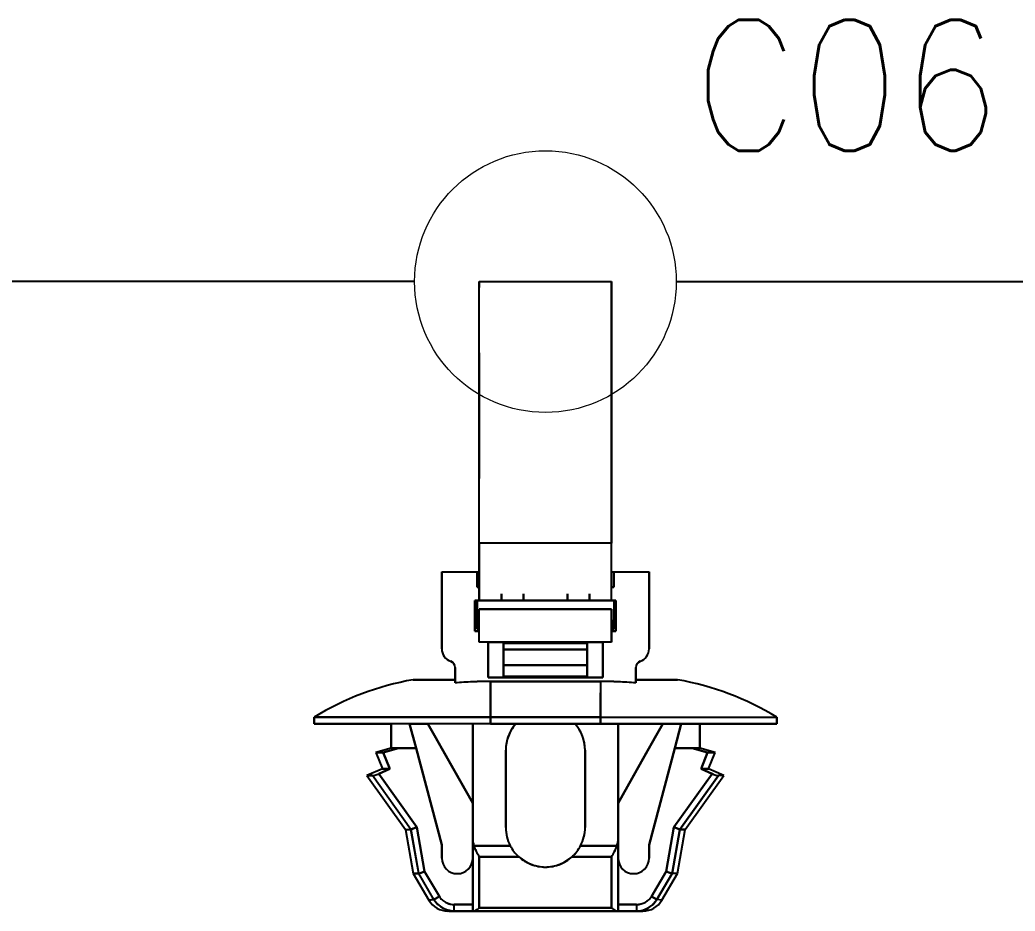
# Model space of a CAD drawing. Header units: inches. Extents: x 47316 to 59086, y 3141 to 11743.
# Drawn here: x 51168.04 to 51187.05, y 3661.2 to 3678.22 of the extents above; entities that cross this region are included whole.
import ezdxf

# ---------------------------------------------------------------- set-up
doc = ezdxf.new("R2010")
doc.units = ezdxf.units.IN
doc.header["$MEASUREMENT"] = 0
doc.styles.get("Standard").update_dxf_attribs({"font": ''})
doc.styles.get('Standard').set_extended_font_data('SimSun')
doc.linetypes.add('_VH_FELT_TAPE', pattern='A,0.4,-0.7,["FELT",Standard,S=0.3,R=0,X=-0.5,Y=-0.15],-0.7', length=1.8)

msp = doc.modelspace()

# ---------------------------------------------------------------- linework, layer by layer
at = {"color": 0, "linetype": '_VH_FELT_TAPE', "lineweight": -3, "ltscale": 5}
for p, q in [((51175.58, 3673.222), (51101.978, 3673.222)), ((51180.58, 3673.222), (51226.384, 3673.222))]:
    msp.add_line(p, q, dxfattribs=at)
at = {"color": 7, "ltscale": 0.378893}
msp.add_line((51176.817, 3668.222), (51176.817, 3673.222), dxfattribs=at)
at = {"color": 7, "ltscale": 0.15}
for p, q in [((51176.817, 3673.222), (51179.343, 3673.222)), ((51179.343, 3668.222), (51176.817, 3668.222)), ((51179.343, 3668.222), (51176.817, 3668.222)), ((51176.817, 3666.963), (51179.343, 3666.963)), ((51179.343, 3666.963), (51176.817, 3666.963)), ((51179.343, 3666.332), (51176.817, 3666.332)), ((51179.343, 3666.332), (51176.817, 3666.332)), ((51176.817, 3661.259), (51179.343, 3661.259)), ((51179.343, 3661.259), (51176.817, 3661.259))]:
    msp.add_line(p, q, dxfattribs=at)
at = {"color": 7, "ltscale": 0.0272}
msp.add_line((51176.817, 3673.109), (51176.817, 3673.222), dxfattribs=at)
at = {"color": 7, "ltscale": 0.37888}
msp.add_line((51176.817, 3668.222), (51176.817, 3673.222), dxfattribs=at)
at = {"color": 7, "ltscale": 0.027199}
msp.add_line((51176.817, 3673.222), (51176.817, 3673.109), dxfattribs=at)
at = {"color": 7, "ltscale": 0.378897}
msp.add_line((51179.343, 3673.222), (51179.343, 3668.222), dxfattribs=at)
at = {"color": 7, "ltscale": 0.215019}
msp.add_line((51179.343, 3669.786), (51179.343, 3673.222), dxfattribs=at)
at = {"color": 7, "ltscale": 0.315749}
msp.add_line((51179.343, 3673.222), (51179.343, 3668.654), dxfattribs=at)
at = {"color": 7, "ltscale": 0.378905}
msp.add_line((51179.343, 3668.222), (51179.343, 3673.222), dxfattribs=at)
at = {"color": 7, "ltscale": 0.315758}
msp.add_line((51179.343, 3673.222), (51179.343, 3668.654), dxfattribs=at)
at = {"color": 7, "ltscale": 0.179182}
msp.add_line((51179.343, 3669.957), (51179.343, 3672.975), dxfattribs=at)
at = {"color": 7, "ltscale": 0.142593}
msp.add_line((51176.817, 3669.461), (51176.817, 3671.863), dxfattribs=at)
at = {"color": 7, "ltscale": 0.142589}
msp.add_line((51176.817, 3671.863), (51176.817, 3669.462), dxfattribs=at)
at = {"color": 7, "ltscale": 0.026669}
for p, q in [((51179.343, 3669.957), (51179.343, 3669.508)), ((51179.343, 3669.508), (51179.343, 3669.957)), ((51179.343, 3669.786), (51179.343, 3669.337))]:
    msp.add_line(p, q, dxfattribs=at)
at = {"color": 7, "ltscale": 0.108633}
msp.add_line((51179.343, 3667.679), (51179.343, 3669.508), dxfattribs=at)
at = {"color": 7, "ltscale": 0.076392}
msp.add_line((51179.343, 3668.222), (51179.343, 3669.508), dxfattribs=at)
at = {"color": 7, "ltscale": 0.098454}
msp.add_line((51179.343, 3667.679), (51179.343, 3669.337), dxfattribs=at)
at = {"color": 7, "ltscale": 0.057913}
msp.add_line((51179.343, 3667.679), (51179.343, 3668.654), dxfattribs=at)
at = {"color": 7, "ltscale": 0.0644}
for p, q in [((51176.817, 3668.222), (51176.817, 3667.138)), ((51176.817, 3667.138), (51176.817, 3668.222)), ((51179.343, 3667.138), (51179.343, 3668.222)), ((51179.343, 3667.138), (51179.343, 3668.222))]:
    msp.add_line(p, q, dxfattribs=at)
at = {"color": 7, "ltscale": 0.039999}
for p, q in [((51176.101, 3667.679), (51176.775, 3667.679)), ((51176.101, 3667.679), (51176.775, 3667.679)), ((51179.385, 3667.679), (51180.059, 3667.679)), ((51179.385, 3667.679), (51180.059, 3667.679))]:
    msp.add_line(p, q, dxfattribs=at)
at = {"color": 7, "ltscale": 0.022501}
for p, q in [((51176.101, 3667.679), (51176.101, 3667.3)), ((51176.101, 3667.3), (51176.101, 3667.679)), ((51180.059, 3667.679), (51180.059, 3667.3)), ((51180.059, 3667.679), (51180.059, 3667.3))]:
    msp.add_line(p, q, dxfattribs=at)
at = {"color": 7, "ltscale": 0.0175}
for p, q in [((51176.775, 3667.679), (51176.775, 3667.384)), ((51176.775, 3667.384), (51176.775, 3667.679)), ((51179.385, 3667.679), (51179.385, 3667.384)), ((51179.385, 3667.679), (51179.385, 3667.384)), ((51179.385, 3667.384), (51179.385, 3667.679))]:
    msp.add_line(p, q, dxfattribs=at)
at = {"color": 7, "ltscale": 0.002499}
for p, q in [((51176.775, 3667.679), (51176.817, 3667.679)), ((51179.343, 3667.679), (51179.385, 3667.679)), ((51176.817, 3667.384), (51176.775, 3667.384)), ((51176.775, 3667.384), (51176.817, 3667.384)), ((51179.385, 3667.384), (51179.343, 3667.384)), ((51179.343, 3667.384), (51179.385, 3667.384)), ((51176.733, 3667.132), (51176.775, 3667.132)), ((51176.775, 3667.132), (51176.733, 3667.132)), ((51176.775, 3667.132), (51176.733, 3667.132)), ((51179.427, 3667.132), (51179.385, 3667.132)), ((51179.427, 3667.132), (51179.385, 3667.132)), ((51176.817, 3666.584), (51176.775, 3666.584)), ((51176.775, 3666.584), (51176.817, 3666.584)), ((51176.817, 3666.584), (51176.775, 3666.584)), ((51179.385, 3666.584), (51179.343, 3666.584)), ((51179.343, 3666.584), (51179.385, 3666.584)), ((51179.385, 3666.584), (51179.343, 3666.584))]:
    msp.add_line(p, q, dxfattribs=at)
at = {"color": 7, "ltscale": 2.6e-05}
for p, q in [((51176.775, 3667.679), (51176.775, 3667.679)), ((51179.385, 3667.679), (51179.385, 3667.679))]:
    msp.add_line(p, q, dxfattribs=at)
at = {"color": 7, "ltscale": 0.025}
for p, q in [((51180.059, 3667.258), (51180.059, 3667.679)), ((51177.238, 3667.138), (51177.659, 3667.138)), ((51177.238, 3667.138), (51177.659, 3667.138)), ((51178.501, 3667.138), (51178.922, 3667.138)), ((51178.501, 3667.138), (51178.922, 3667.138)), ((51178.501, 3667.132), (51178.922, 3667.132))]:
    msp.add_line(p, q, dxfattribs=at)
at = {"color": 7, "ltscale": 0.064999}
for p, q in [((51176.101, 3667.3), (51176.101, 3666.206)), ((51176.101, 3666.206), (51176.101, 3667.3)), ((51180.059, 3667.3), (51180.059, 3666.206)), ((51180.059, 3667.3), (51180.059, 3666.206))]:
    msp.add_line(p, q, dxfattribs=at)
at = {"color": 7, "ltscale": 0.035001}
for p, q in [((51176.733, 3666.542), (51176.733, 3667.132)), ((51176.733, 3666.542), (51176.733, 3667.132)), ((51176.733, 3667.132), (51176.733, 3666.542)), ((51179.427, 3667.132), (51179.427, 3666.542)), ((51179.427, 3666.542), (51179.427, 3667.132)), ((51179.133, 3664.774), (51179.133, 3665.364)), ((51179.133, 3664.774), (51179.133, 3665.364))]:
    msp.add_line(p, q, dxfattribs=at)
at = {"color": 7, "ltscale": 0.032501}
for p, q in [((51176.775, 3667.132), (51176.775, 3666.584)), ((51176.775, 3666.584), (51176.775, 3667.132)), ((51179.385, 3667.132), (51179.385, 3666.584)), ((51179.385, 3667.132), (51179.385, 3666.584))]:
    msp.add_line(p, q, dxfattribs=at)
at = {"color": 7, "ltscale": 0.154999}
for p, q in [((51179.385, 3667.132), (51176.775, 3667.132)), ((51176.775, 3667.132), (51179.385, 3667.132))]:
    msp.add_line(p, q, dxfattribs=at)
at = {"color": 7, "ltscale": 0.0075}
for p, q in [((51177.238, 3667.258), (51177.238, 3667.132)), ((51177.238, 3667.132), (51177.238, 3667.258)), ((51177.659, 3667.132), (51177.659, 3667.258)), ((51177.659, 3667.258), (51177.659, 3667.132)), ((51178.501, 3667.258), (51178.501, 3667.132)), ((51178.501, 3667.132), (51178.501, 3667.258)), ((51178.922, 3667.132), (51178.922, 3667.258)), ((51178.922, 3667.258), (51178.922, 3667.132)), ((51173.66, 3664.9), (51173.66, 3664.774)), ((51173.66, 3664.774), (51173.66, 3664.9)), ((51177.028, 3664.774), (51177.028, 3664.9)), ((51177.028, 3664.9), (51177.028, 3664.774)), ((51179.133, 3664.9), (51179.133, 3664.774)), ((51179.133, 3664.774), (51179.133, 3664.9)), ((51182.5, 3664.9), (51182.5, 3664.774)), ((51182.5, 3664.774), (51182.5, 3664.9)), ((51176.338, 3661.196), (51176.338, 3661.322)), ((51176.338, 3661.196), (51176.338, 3661.322)), ((51179.469, 3661.196), (51179.469, 3661.322)), ((51179.822, 3661.322), (51179.822, 3661.196)), ((51179.822, 3661.322), (51179.822, 3661.196))]:
    msp.add_line(p, q, dxfattribs=at)
at = {"color": 7, "ltscale": 0.000368}
msp.add_line((51177.238, 3667.138), (51177.238, 3667.132), dxfattribs=at)
at = {"color": 7, "ltscale": 0.023056}
msp.add_line((51177.271, 3667.132), (51177.659, 3667.132), dxfattribs=at)
at = {"color": 7, "ltscale": 0.000322}
msp.add_line((51178.501, 3667.132), (51178.501, 3667.137), dxfattribs=at)
at = {"color": 7, "ltscale": 0.021939}
msp.add_line((51179.385, 3667.132), (51179.385, 3666.762), dxfattribs=at)
at = {"color": 7, "ltscale": 0.000629}
msp.add_line((51179.417, 3667.132), (51179.427, 3667.132), dxfattribs=at)
at = {"color": 7, "ltscale": 0.0625}
msp.add_line((51180.059, 3666.206), (51180.059, 3667.258), dxfattribs=at)
at = {"color": 7, "ltscale": 0.0375}
for p, q in [((51176.817, 3666.332), (51176.817, 3666.963)), ((51176.817, 3666.332), (51176.817, 3666.963)), ((51179.343, 3666.963), (51179.343, 3666.332)), ((51179.343, 3666.332), (51179.343, 3666.963))]:
    msp.add_line(p, q, dxfattribs=at)
at = {"color": 7, "ltscale": 0.010562}
msp.add_line((51179.385, 3666.584), (51179.385, 3666.762), dxfattribs=at)
at = {"color": 7, "ltscale": 0.004999}
for p, q in [((51176.817, 3666.542), (51176.733, 3666.542)), ((51176.733, 3666.542), (51176.817, 3666.542)), ((51179.427, 3666.542), (51179.343, 3666.542)), ((51179.343, 3666.542), (51179.427, 3666.542))]:
    msp.add_line(p, q, dxfattribs=at)
at = {"color": 7, "ltscale": 0.002502}
msp.add_line((51179.343, 3666.542), (51179.343, 3666.584), dxfattribs=at)
at = {"color": 7, "ltscale": 0.040002}
for p, q in [((51176.985, 3665.658), (51176.985, 3666.332)), ((51176.985, 3665.658), (51176.985, 3666.332)), ((51176.985, 3666.332), (51176.985, 3665.658)), ((51179.175, 3666.332), (51179.175, 3665.658)), ((51179.175, 3665.658), (51179.175, 3666.332))]:
    msp.add_line(p, q, dxfattribs=at)
at = {"color": 7, "ltscale": 0.017502}
for p, q in [((51176.985, 3666.332), (51177.28, 3666.332)), ((51178.88, 3666.332), (51179.175, 3666.332))]:
    msp.add_line(p, q, dxfattribs=at)
at = {"color": 7, "ltscale": 0.00087}
for p, q in [((51177.28, 3666.317), (51177.28, 3666.332)), ((51177.28, 3666.332), (51177.28, 3666.317)), ((51178.88, 3666.317), (51178.88, 3666.332)), ((51178.88, 3666.332), (51178.88, 3666.317))]:
    msp.add_line(p, q, dxfattribs=at)
at = {"color": 7, "ltscale": 0.023952}
msp.add_line((51178.88, 3665.929), (51178.88, 3666.332), dxfattribs=at)
at = {"color": 7, "ltscale": 0.095001}
for p, q in [((51178.88, 3666.317), (51177.28, 3666.317)), ((51177.28, 3666.317), (51178.88, 3666.317)), ((51178.88, 3666.192), (51177.28, 3666.192)), ((51177.28, 3666.192), (51178.88, 3666.192)), ((51177.28, 3665.891), (51178.88, 3665.891)), ((51178.88, 3665.891), (51177.28, 3665.891)), ((51177.28, 3665.683), (51178.88, 3665.683))]:
    msp.add_line(p, q, dxfattribs=at)
at = {"color": 7, "ltscale": 0.007443}
for p, q in [((51177.28, 3666.192), (51177.28, 3666.317)), ((51177.28, 3666.317), (51177.28, 3666.192)), ((51178.88, 3666.192), (51178.88, 3666.317)), ((51178.88, 3666.317), (51178.88, 3666.192))]:
    msp.add_line(p, q, dxfattribs=at)
at = {"color": 7, "ltscale": 0.017839}
for p, q in [((51177.28, 3665.891), (51177.28, 3666.192)), ((51177.28, 3666.192), (51177.28, 3665.891)), ((51178.88, 3665.891), (51178.88, 3666.192)), ((51178.88, 3666.192), (51178.88, 3665.891))]:
    msp.add_line(p, q, dxfattribs=at)
at = {"color": 7, "ltscale": 0.017476}
for p, q in [((51176.354, 3665.848), (51176.354, 3665.554)), ((51179.806, 3665.848), (51179.806, 3665.554))]:
    msp.add_line(p, q, dxfattribs=at)
at = {"color": 7, "ltscale": 0.017471}
for p, q in [((51176.354, 3665.554), (51176.354, 3665.848)), ((51179.806, 3665.554), (51179.806, 3665.848))]:
    msp.add_line(p, q, dxfattribs=at)
at = {"color": 7, "ltscale": 0.012407}
for p, q in [((51177.28, 3665.683), (51177.28, 3665.891)), ((51178.88, 3665.683), (51178.88, 3665.891))]:
    msp.add_line(p, q, dxfattribs=at)
at = {"color": 7, "ltscale": 0.013841}
for p, q in [((51177.28, 3665.891), (51177.28, 3665.658)), ((51178.88, 3665.658), (51178.88, 3665.891))]:
    msp.add_line(p, q, dxfattribs=at)
at = {"color": 7, "ltscale": 0.014789}
msp.add_line((51178.88, 3665.907), (51178.88, 3665.658), dxfattribs=at)
at = {"color": 7, "ltscale": 0.013786}
msp.add_line((51179.806, 3665.616), (51179.806, 3665.848), dxfattribs=at)
at = {"color": 7, "ltscale": 0.047501}
for p, q in [((51176.354, 3665.616), (51175.554, 3665.616)), ((51175.554, 3665.616), (51176.354, 3665.616)), ((51180.606, 3665.616), (51179.806, 3665.616)), ((51179.806, 3665.616), (51180.606, 3665.616))]:
    msp.add_line(p, q, dxfattribs=at)
at = {"color": 7, "ltscale": 0.00369}
for p, q in [((51176.354, 3665.616), (51176.354, 3665.554)), ((51179.806, 3665.554), (51179.806, 3665.616))]:
    msp.add_line(p, q, dxfattribs=at)
at = {"color": 7, "ltscale": 0.129999}
for p, q in [((51179.175, 3665.658), (51176.985, 3665.658)), ((51176.985, 3665.658), (51179.175, 3665.658))]:
    msp.add_line(p, q, dxfattribs=at)
at = {"color": 7, "ltscale": 0.040569}
for p, q in [((51177.028, 3664.9), (51177.028, 3665.584)), ((51179.133, 3665.584), (51179.133, 3664.9))]:
    msp.add_line(p, q, dxfattribs=at)
at = {"color": 7, "ltscale": 0.125}
for p, q in [((51177.028, 3665.584), (51179.133, 3665.584)), ((51179.133, 3665.584), (51177.028, 3665.584)), ((51177.028, 3664.9), (51179.133, 3664.9)), ((51179.133, 3664.9), (51177.028, 3664.9)), ((51177.028, 3664.774), (51179.133, 3664.774)), ((51179.133, 3664.774), (51177.028, 3664.774))]:
    msp.add_line(p, q, dxfattribs=at)
at = {"color": 7, "ltscale": 0.040567}
for p, q in [((51177.028, 3665.584), (51177.028, 3664.9)), ((51179.133, 3665.584), (51179.133, 3664.9))]:
    msp.add_line(p, q, dxfattribs=at)
at = {"color": 7, "ltscale": 0.001447}
msp.add_line((51177.28, 3665.683), (51177.28, 3665.658), dxfattribs=at)
at = {"color": 7, "ltscale": 0.02751}
msp.add_line((51177.028, 3664.9), (51177.028, 3665.364), dxfattribs=at)
msp.add_line((51177.028, 3664.9), (51177.028, 3665.364), dxfattribs=at)
at = {"color": 7, "ltscale": 0.2}
for p, q in [((51173.66, 3664.9), (51177.028, 3664.9)), ((51177.028, 3664.9), (51173.66, 3664.9)), ((51179.133, 3664.9), (51182.5, 3664.9)), ((51179.133, 3664.9), (51182.5, 3664.9)), ((51177.028, 3664.774), (51173.66, 3664.774)), ((51177.028, 3664.774), (51173.66, 3664.774)), ((51179.133, 3664.774), (51182.5, 3664.774)), ((51182.5, 3664.774), (51179.133, 3664.774))]:
    msp.add_line(p, q, dxfattribs=at)
at = {"color": 7, "ltscale": 0.087396}
for p, q in [((51173.66, 3664.774), (51175.131, 3664.774)), ((51173.66, 3664.774), (51175.131, 3664.774)), ((51182.5, 3664.774), (51181.029, 3664.774))]:
    msp.add_line(p, q, dxfattribs=at)
at = {"color": 7, "ltscale": 0.027499}
for p, q in [((51175.133, 3664.311), (51175.133, 3664.774)), ((51175.133, 3664.774), (51175.133, 3664.311)), ((51181.027, 3664.311), (51181.027, 3664.774)), ((51181.027, 3664.774), (51181.027, 3664.311))]:
    msp.add_line(p, q, dxfattribs=at)
at = {"color": 7, "ltscale": 0.020602}
for p, q in [((51175.485, 3664.774), (51175.832, 3664.774)), ((51175.485, 3664.774), (51175.832, 3664.774)), ((51180.675, 3664.774), (51180.328, 3664.774))]:
    msp.add_line(p, q, dxfattribs=at)
at = {"color": 7, "ltscale": 0.028456}
for p, q in [((51175.608, 3664.311), (51175.485, 3664.774)), ((51175.485, 3664.774), (51175.608, 3664.311)), ((51180.552, 3664.311), (51180.675, 3664.774)), ((51180.675, 3664.774), (51180.552, 3664.311))]:
    msp.add_line(p, q, dxfattribs=at)
at = {"color": 7, "ltscale": 0.015242}
for p, q in [((51175.961, 3664.551), (51175.835, 3664.774)), ((51180.326, 3664.774), (51180.199, 3664.551))]:
    msp.add_line(p, q, dxfattribs=at)
at = {"color": 7, "ltscale": 0.015215}
msp.add_line((51175.835, 3664.774), (51175.961, 3664.551), dxfattribs=at)
at = {"color": 7, "ltscale": 0.089999}
for p, q in [((51176.691, 3663.259), (51176.691, 3664.774)), ((51176.691, 3664.774), (51176.691, 3663.259)), ((51179.469, 3664.774), (51179.469, 3663.259)), ((51179.469, 3663.259), (51179.469, 3664.774))]:
    msp.add_line(p, q, dxfattribs=at)
at = {"color": 7, "ltscale": 0.015289}
msp.add_line((51180.199, 3664.551), (51180.326, 3664.775), dxfattribs=at)
at = {"color": 7, "ltscale": 0.020749}
msp.add_line((51180.325, 3664.774), (51180.675, 3664.774), dxfattribs=at)
at = {"color": 7, "ltscale": 0.0875}
for p, q in [((51181.027, 3664.774), (51182.5, 3664.774)), ((51177.322, 3664.269), (51177.322, 3662.795)), ((51177.322, 3662.795), (51177.322, 3664.269)), ((51177.322, 3662.795), (51177.322, 3664.269)), ((51178.838, 3662.795), (51178.838, 3664.269)), ((51178.838, 3664.269), (51178.838, 3662.795))]:
    msp.add_line(p, q, dxfattribs=at)
at = {"color": 7, "ltscale": 0.026985}
for p, q in [((51176.184, 3664.155), (51175.961, 3664.551)), ((51180.199, 3664.551), (51179.976, 3664.155))]:
    msp.add_line(p, q, dxfattribs=at)
at = {"color": 7, "ltscale": 0.02701}
msp.add_line((51175.961, 3664.551), (51176.184, 3664.155), dxfattribs=at)
at = {"color": 7, "ltscale": 0.02697}
msp.add_line((51179.976, 3664.155), (51180.199, 3664.551), dxfattribs=at)
at = {"color": 7, "ltscale": 0.018174}
msp.add_line((51175.133, 3664.311), (51174.839, 3664.227), dxfattribs=at)
at = {"color": 7, "ltscale": 0.018199}
for p, q in [((51175.275, 3664.311), (51174.981, 3664.227)), ((51174.981, 3664.227), (51175.275, 3664.311)), ((51180.885, 3664.311), (51181.179, 3664.227)), ((51181.179, 3664.227), (51180.885, 3664.311))]:
    msp.add_line(p, q, dxfattribs=at)
at = {"color": 7, "ltscale": 0.00033}
for p, q in [((51175.139, 3664.311), (51175.133, 3664.311)), ((51181.027, 3664.311), (51181.021, 3664.311)), ((51174.965, 3663.911), (51174.97, 3663.911))]:
    msp.add_line(p, q, dxfattribs=at)
at = {"color": 7, "ltscale": 0.008441}
for p, q in [((51175.133, 3664.311), (51175.275, 3664.311)), ((51175.275, 3664.311), (51175.133, 3664.311)), ((51174.965, 3663.911), (51175.107, 3663.911))]:
    msp.add_line(p, q, dxfattribs=at)
at = {"color": 7, "ltscale": 0.008432}
msp.add_line((51175.275, 3664.311), (51175.133, 3664.311), dxfattribs=at)
at = {"color": 7, "ltscale": 0.000342}
for p, q in [((51175.133, 3664.311), (51175.139, 3664.311)), ((51181.021, 3664.311), (51181.027, 3664.311))]:
    msp.add_line(p, q, dxfattribs=at)
at = {"color": 7, "ltscale": 0.000286}
for p, q in [((51175.134, 3664.31), (51175.139, 3664.311)), ((51175.139, 3664.311), (51175.134, 3664.31))]:
    msp.add_line(p, q, dxfattribs=at)
at = {"color": 7, "ltscale": 0.002209}
msp.add_line((51175.176, 3664.311), (51175.139, 3664.311), dxfattribs=at)
at = {"color": 7, "ltscale": 0.003674}
for p, q in [((51175.139, 3664.311), (51175.201, 3664.311)), ((51180.959, 3664.311), (51181.021, 3664.311))]:
    msp.add_line(p, q, dxfattribs=at)
at = {"color": 7, "ltscale": 0.00434}
msp.add_line((51175.201, 3664.311), (51175.274, 3664.311), dxfattribs=at)
at = {"color": 7, "ltscale": 0.019785}
for p, q in [((51175.608, 3664.311), (51175.275, 3664.311)), ((51175.275, 3664.311), (51175.608, 3664.311)), ((51180.552, 3664.311), (51180.885, 3664.311)), ((51180.885, 3664.311), (51180.552, 3664.311))]:
    msp.add_line(p, q, dxfattribs=at)
at = {"color": 7, "ltscale": 0.11383}
for p, q in [((51176.101, 3662.459), (51175.608, 3664.311)), ((51175.608, 3664.311), (51176.101, 3662.459)), ((51180.059, 3662.459), (51180.552, 3664.311)), ((51180.552, 3664.311), (51180.059, 3662.459))]:
    msp.add_line(p, q, dxfattribs=at)
at = {"color": 7, "ltscale": 0.006299}
msp.add_line((51180.885, 3664.311), (51180.991, 3664.311), dxfattribs=at)
at = {"color": 7, "ltscale": 0.006305}
msp.add_line((51180.991, 3664.311), (51180.885, 3664.311), dxfattribs=at)
at = {"color": 7, "ltscale": 0.00329}
msp.add_line((51180.904, 3664.311), (51180.959, 3664.311), dxfattribs=at)
at = {"color": 7, "ltscale": 0.006641}
msp.add_line((51181.027, 3664.311), (51180.915, 3664.311), dxfattribs=at)
at = {"color": 7, "ltscale": 0.001825}
msp.add_line((51181.021, 3664.311), (51180.991, 3664.311), dxfattribs=at)
at = {"color": 7, "ltscale": 0.002142}
msp.add_line((51180.991, 3664.311), (51181.027, 3664.311), dxfattribs=at)
at = {"color": 7, "ltscale": 0.002136}
msp.add_line((51181.027, 3664.311), (51180.991, 3664.311), dxfattribs=at)
at = {"color": 7, "ltscale": 0.018183}
msp.add_line((51181.321, 3664.227), (51181.027, 3664.311), dxfattribs=at)
at = {"color": 7, "ltscale": 0.000925}
msp.add_line((51174.839, 3664.227), (51174.854, 3664.227), dxfattribs=at)
at = {"color": 7, "ltscale": 0.020195}
for p, q in [((51174.839, 3664.227), (51174.965, 3663.911)), ((51174.981, 3664.227), (51175.107, 3663.911)), ((51175.107, 3663.911), (51174.981, 3664.227)), ((51181.179, 3664.227), (51181.053, 3663.911)), ((51181.053, 3663.911), (51181.179, 3664.227)), ((51181.195, 3663.911), (51181.321, 3664.227))]:
    msp.add_line(p, q, dxfattribs=at)
at = {"color": 7, "ltscale": 0.000912}
for p, q in [((51174.854, 3664.227), (51174.839, 3664.227)), ((51181.195, 3663.911), (51181.18, 3663.911))]:
    msp.add_line(p, q, dxfattribs=at)
at = {"color": 7, "ltscale": 0.002823}
msp.add_line((51174.854, 3664.227), (51174.902, 3664.227), dxfattribs=at)
at = {"color": 7, "ltscale": 0.00282}
for p, q in [((51174.902, 3664.227), (51174.854, 3664.227)), ((51181.18, 3663.911), (51181.132, 3663.911))]:
    msp.add_line(p, q, dxfattribs=at)
at = {"color": 7, "ltscale": 0.004681}
for p, q in [((51174.902, 3664.227), (51174.981, 3664.227)), ((51174.981, 3664.227), (51174.902, 3664.227))]:
    msp.add_line(p, q, dxfattribs=at)
at = {"color": 7, "ltscale": 0.064963}
msp.add_line((51176.153, 3664.211), (51176.691, 3663.259), dxfattribs=at)
at = {"color": 7, "ltscale": 0.061156}
for p, q in [((51176.691, 3663.259), (51176.184, 3664.155)), ((51179.976, 3664.155), (51179.469, 3663.259))]:
    msp.add_line(p, q, dxfattribs=at)
at = {"color": 7, "ltscale": 0.061161}
msp.add_line((51176.184, 3664.155), (51176.691, 3663.259), dxfattribs=at)
at = {"color": 7, "ltscale": 0.065039}
msp.add_line((51179.469, 3663.259), (51180.008, 3664.212), dxfattribs=at)
at = {"color": 7, "ltscale": 0.06116}
msp.add_line((51179.469, 3663.259), (51179.976, 3664.155), dxfattribs=at)
at = {"color": 7, "ltscale": 0.040697}
msp.add_line((51179.469, 3663.415), (51179.469, 3664.101), dxfattribs=at)
at = {"color": 7, "ltscale": 0.040701}
msp.add_line((51179.469, 3664.101), (51179.469, 3663.415), dxfattribs=at)
at = {"color": 7, "ltscale": 0.008429}
for p, q in [((51181.179, 3664.227), (51181.321, 3664.227)), ((51175.107, 3663.911), (51174.965, 3663.911))]:
    msp.add_line(p, q, dxfattribs=at)
at = {"color": 7, "ltscale": 0.008438}
msp.add_line((51181.321, 3664.227), (51181.179, 3664.227), dxfattribs=at)
at = {"color": 7, "ltscale": 0.002185}
msp.add_line((51181.252, 3664.227), (51181.288, 3664.227), dxfattribs=at)
at = {"color": 7, "ltscale": 0.019025}
msp.add_line((51174.965, 3663.911), (51174.67, 3663.785), dxfattribs=at)
at = {"color": 7, "ltscale": 0.013619}
for p, q in [((51175.107, 3663.911), (51174.896, 3663.821)), ((51174.896, 3663.821), (51175.107, 3663.911)), ((51181.053, 3663.911), (51181.264, 3663.821)), ((51181.264, 3663.821), (51181.053, 3663.911))]:
    msp.add_line(p, q, dxfattribs=at)
at = {"color": 7, "ltscale": 0.000327}
msp.add_line((51174.97, 3663.911), (51174.965, 3663.911), dxfattribs=at)
at = {"color": 7, "ltscale": 0.001593}
msp.add_line((51174.997, 3663.911), (51174.97, 3663.911), dxfattribs=at)
at = {"color": 7, "ltscale": 0.003809}
msp.add_line((51174.97, 3663.911), (51175.035, 3663.911), dxfattribs=at)
at = {"color": 7, "ltscale": 0.004291}
msp.add_line((51175.035, 3663.911), (51175.107, 3663.911), dxfattribs=at)
at = {"color": 7, "ltscale": 0.004715}
msp.add_line((51181.053, 3663.911), (51181.133, 3663.911), dxfattribs=at)
at = {"color": 7, "ltscale": 0.004687}
msp.add_line((51181.132, 3663.911), (51181.053, 3663.911), dxfattribs=at)
at = {"color": 7, "ltscale": 0.002832}
msp.add_line((51181.133, 3663.911), (51181.18, 3663.911), dxfattribs=at)
at = {"color": 7, "ltscale": 0.002869}
msp.add_line((51181.141, 3663.911), (51181.19, 3663.911), dxfattribs=at)
at = {"color": 7, "ltscale": 0.002856}
msp.add_line((51181.19, 3663.911), (51181.142, 3663.911), dxfattribs=at)
at = {"color": 7, "ltscale": 0.0009}
msp.add_line((51181.18, 3663.911), (51181.195, 3663.911), dxfattribs=at)
at = {"color": 7, "ltscale": 0.019}
msp.add_line((51181.49, 3663.785), (51181.196, 3663.911), dxfattribs=at)
at = {"color": 7, "ltscale": 0.006177}
msp.add_line((51174.774, 3663.785), (51174.67, 3663.785), dxfattribs=at)
at = {"color": 7, "ltscale": 0.006165}
for p, q in [((51174.67, 3663.785), (51174.774, 3663.785)), ((51175.407, 3662.753), (51175.511, 3662.753)), ((51175.407, 3662.753), (51175.511, 3662.753))]:
    msp.add_line(p, q, dxfattribs=at)
at = {"color": 7, "ltscale": 0.075271}
for p, q in [((51174.67, 3663.785), (51175.407, 3662.753)), ((51175.511, 3662.753), (51174.774, 3663.785)), ((51181.386, 3663.785), (51180.649, 3662.753)), ((51180.649, 3662.753), (51181.386, 3663.785)), ((51180.753, 3662.753), (51181.49, 3663.785))]:
    msp.add_line(p, q, dxfattribs=at)
at = {"color": 7, "ltscale": 0.075264}
msp.add_line((51175.511, 3662.753), (51174.774, 3663.785), dxfattribs=at)
at = {"color": 7, "ltscale": 0.074459}
for p, q in [((51174.896, 3663.821), (51175.625, 3662.801)), ((51175.625, 3662.801), (51174.896, 3663.821)), ((51181.264, 3663.821), (51180.535, 3662.801)), ((51180.535, 3662.801), (51181.264, 3663.821))]:
    msp.add_line(p, q, dxfattribs=at)
at = {"color": 7, "ltscale": 0.005249}
msp.add_line((51181.474, 3663.785), (51181.385, 3663.785), dxfattribs=at)
at = {"color": 7, "ltscale": 0.005222}
msp.add_line((51181.474, 3663.785), (51181.386, 3663.785), dxfattribs=at)
at = {"color": 7, "ltscale": 0.000903}
msp.add_line((51181.489, 3663.785), (51181.474, 3663.785), dxfattribs=at)
at = {"color": 7, "ltscale": 0.000916}
msp.add_line((51181.489, 3663.785), (51181.474, 3663.785), dxfattribs=at)
at = {"color": 7, "ltscale": 4.3e-05}
msp.add_line((51181.49, 3663.785), (51181.489, 3663.785), dxfattribs=at)
at = {"color": 7, "ltscale": 4.9e-05}
msp.add_line((51181.49, 3663.785), (51181.489, 3663.785), dxfattribs=at)
at = {"color": 7, "ltscale": 0.039936}
for p, q in [((51176.691, 3662.586), (51176.691, 3663.259)), ((51176.691, 3663.259), (51176.691, 3662.586)), ((51179.469, 3663.259), (51179.469, 3662.586)), ((51179.469, 3662.586), (51179.469, 3663.259))]:
    msp.add_line(p, q, dxfattribs=at)
at = {"color": 7, "ltscale": 0.048712}
msp.add_line((51179.469, 3662.438), (51179.469, 3663.259), dxfattribs=at)
at = {"color": 7, "ltscale": 0.05076}
for p, q in [((51175.407, 3662.753), (51175.554, 3661.911)), ((51180.606, 3661.911), (51180.753, 3662.753))]:
    msp.add_line(p, q, dxfattribs=at)
at = {"color": 7, "ltscale": 0.050769}
msp.add_line((51175.661, 3661.912), (51175.511, 3662.753), dxfattribs=at)
at = {"color": 7, "ltscale": 0.002621}
for p, q in [((51175.555, 3662.771), (51175.514, 3662.754)), ((51175.514, 3662.754), (51175.555, 3662.771)), ((51180.646, 3662.754), (51180.605, 3662.771)), ((51180.605, 3662.771), (51180.646, 3662.754))]:
    msp.add_line(p, q, dxfattribs=at)
at = {"color": 7, "ltscale": 0.050773}
for p, q in [((51175.661, 3661.912), (51175.514, 3662.754)), ((51180.646, 3662.754), (51180.499, 3661.912)), ((51180.499, 3661.912), (51180.646, 3662.754))]:
    msp.add_line(p, q, dxfattribs=at)
at = {"color": 7, "ltscale": 0.000205}
for p, q in [((51175.558, 3662.772), (51175.555, 3662.771)), ((51175.555, 3662.771), (51175.558, 3662.772)), ((51180.605, 3662.771), (51180.602, 3662.772)), ((51180.602, 3662.772), (51180.605, 3662.771))]:
    msp.add_line(p, q, dxfattribs=at)
at = {"color": 7, "ltscale": 0.004321}
for p, q in [((51175.625, 3662.801), (51175.558, 3662.772)), ((51175.558, 3662.772), (51175.625, 3662.801)), ((51180.602, 3662.772), (51180.535, 3662.801)), ((51180.535, 3662.801), (51180.602, 3662.772))]:
    msp.add_line(p, q, dxfattribs=at)
at = {"color": 7, "ltscale": 0.051095}
for p, q in [((51175.625, 3662.801), (51175.773, 3661.953)), ((51175.773, 3661.953), (51175.625, 3662.801)), ((51180.535, 3662.801), (51180.387, 3661.953)), ((51180.387, 3661.953), (51180.535, 3662.801))]:
    msp.add_line(p, q, dxfattribs=at)
at = {"color": 7, "ltscale": 0.006168}
for p, q in [((51180.649, 3662.753), (51180.753, 3662.753)), ((51180.753, 3662.753), (51180.649, 3662.753))]:
    msp.add_line(p, q, dxfattribs=at)
at = {"color": 7, "ltscale": 0.082565}
for p, q in [((51176.691, 3662.586), (51176.691, 3661.196)), ((51176.691, 3661.196), (51176.691, 3662.586)), ((51179.469, 3661.196), (51179.469, 3662.586)), ((51179.469, 3662.586), (51179.469, 3661.196))]:
    msp.add_line(p, q, dxfattribs=at)
at = {"color": 7, "ltscale": 0.014999}
for p, q in [((51176.101, 3662.206), (51176.101, 3662.459)), ((51176.101, 3662.206), (51176.101, 3662.459)), ((51176.101, 3662.459), (51176.101, 3662.206)), ((51180.059, 3662.206), (51180.059, 3662.459)), ((51180.059, 3662.459), (51180.059, 3662.206))]:
    msp.add_line(p, q, dxfattribs=at)
at = {"color": 7, "ltscale": 0.041339}
for p, q in [((51177.408, 3662.445), (51176.712, 3662.445)), ((51176.712, 3662.445), (51177.408, 3662.445)), ((51179.448, 3662.445), (51178.752, 3662.445)), ((51178.752, 3662.445), (51179.448, 3662.445))]:
    msp.add_line(p, q, dxfattribs=at)
at = {"color": 7, "ltscale": 0.002635}
for p, q in [((51176.712, 3662.445), (51176.728, 3662.403)), ((51179.432, 3662.403), (51179.448, 3662.445))]:
    msp.add_line(p, q, dxfattribs=at)
at = {"color": 7, "ltscale": 0.002634}
for p, q in [((51176.728, 3662.403), (51176.712, 3662.445)), ((51179.448, 3662.445), (51179.432, 3662.403))]:
    msp.add_line(p, q, dxfattribs=at)
at = {"color": 7, "ltscale": 0.008279}
msp.add_line((51179.469, 3662.299), (51179.469, 3662.438), dxfattribs=at)
at = {"color": 7, "ltscale": 0.057954}
for p, q in [((51176.817, 3661.259), (51176.817, 3662.235)), ((51176.817, 3662.235), (51176.817, 3661.259)), ((51179.343, 3662.235), (51179.343, 3661.259)), ((51179.343, 3661.259), (51179.343, 3662.235))]:
    msp.add_line(p, q, dxfattribs=at)
at = {"color": 7, "ltscale": 0.044711}
for p, q in [((51176.817, 3662.235), (51177.57, 3662.235)), ((51177.57, 3662.235), (51176.817, 3662.235)), ((51178.59, 3662.235), (51179.343, 3662.235)), ((51179.343, 3662.235), (51178.59, 3662.235))]:
    msp.add_line(p, q, dxfattribs=at)
at = {"color": 7, "ltscale": 0.000598}
msp.add_line((51177.57, 3662.235), (51177.563, 3662.242), dxfattribs=at)
at = {"color": 7, "ltscale": 0.001863}
msp.add_line((51178.612, 3662.256), (51178.589, 3662.234), dxfattribs=at)
at = {"color": 7, "ltscale": 0.000505}
msp.add_line((51178.59, 3662.235), (51178.596, 3662.241), dxfattribs=at)
at = {"color": 7, "ltscale": 0.005516}
msp.add_line((51179.469, 3662.206), (51179.469, 3662.299), dxfattribs=at)
at = {"color": 7, "ltscale": 0.052501}
msp.add_line((51179.469, 3661.322), (51179.469, 3662.206), dxfattribs=at)
at = {"color": 7, "ltscale": 0.006219}
msp.add_line((51175.659, 3661.911), (51175.554, 3661.911), dxfattribs=at)
at = {"color": 7, "ltscale": 0.006223}
for p, q in [((51175.554, 3661.911), (51175.659, 3661.911)), ((51180.606, 3661.911), (51180.501, 3661.911)), ((51180.606, 3661.911), (51180.501, 3661.911))]:
    msp.add_line(p, q, dxfattribs=at)
at = {"color": 7, "ltscale": 0.034946}
for p, q in [((51175.554, 3661.911), (51175.853, 3661.404)), ((51180.307, 3661.404), (51180.606, 3661.911))]:
    msp.add_line(p, q, dxfattribs=at)
at = {"color": 7, "ltscale": 0.000128}
for p, q in [((51175.659, 3661.911), (51175.661, 3661.911)), ((51175.661, 3661.911), (51175.659, 3661.911)), ((51180.499, 3661.911), (51180.501, 3661.911))]:
    msp.add_line(p, q, dxfattribs=at)
at = {"color": 7, "ltscale": 0.034208}
for p, q in [((51175.951, 3661.415), (51175.659, 3661.911)), ((51180.209, 3661.415), (51180.501, 3661.911))]:
    msp.add_line(p, q, dxfattribs=at)
at = {"color": 7, "ltscale": 0.002806}
for p, q in [((51175.706, 3661.928), (51175.661, 3661.912)), ((51180.499, 3661.912), (51180.455, 3661.928))]:
    msp.add_line(p, q, dxfattribs=at)
at = {"color": 7, "ltscale": 0.00266}
for p, q in [((51175.661, 3661.912), (51175.703, 3661.927)), ((51180.457, 3661.927), (51180.499, 3661.912))]:
    msp.add_line(p, q, dxfattribs=at)
at = {"color": 7, "ltscale": 0.034163}
for p, q in [((51175.951, 3661.415), (51175.661, 3661.912)), ((51180.499, 3661.912), (51180.209, 3661.415))]:
    msp.add_line(p, q, dxfattribs=at)
at = {"color": 7, "ltscale": 0.004276}
for p, q in [((51175.706, 3661.928), (51175.773, 3661.953)), ((51175.773, 3661.953), (51175.706, 3661.928)), ((51180.455, 3661.928), (51180.387, 3661.953)), ((51180.387, 3661.953), (51180.454, 3661.928))]:
    msp.add_line(p, q, dxfattribs=at)
at = {"color": 7, "ltscale": 0.0329}
for p, q in [((51175.773, 3661.953), (51176.054, 3661.475)), ((51176.054, 3661.475), (51175.773, 3661.953)), ((51180.387, 3661.953), (51180.106, 3661.475)), ((51180.106, 3661.475), (51180.387, 3661.953))]:
    msp.add_line(p, q, dxfattribs=at)
at = {"color": 7, "ltscale": 0.00587}
msp.add_line((51175.853, 3661.403), (51175.951, 3661.415), dxfattribs=at)
at = {"color": 7, "ltscale": 0.005865}
for p, q in [((51175.951, 3661.415), (51175.853, 3661.404)), ((51180.307, 3661.404), (51180.209, 3661.415))]:
    msp.add_line(p, q, dxfattribs=at)
at = {"color": 7, "ltscale": 0.007092}
for p, q in [((51175.951, 3661.415), (51176.054, 3661.475)), ((51176.054, 3661.475), (51175.951, 3661.415)), ((51180.106, 3661.475), (51180.209, 3661.415)), ((51180.209, 3661.415), (51180.106, 3661.475))]:
    msp.add_line(p, q, dxfattribs=at)
at = {"color": 7, "ltscale": 0.005864}
msp.add_line((51180.307, 3661.403), (51180.209, 3661.415), dxfattribs=at)
at = {"color": 7, "ltscale": 0.020941}
for p, q in [((51176.338, 3661.322), (51176.691, 3661.322)), ((51176.691, 3661.322), (51176.338, 3661.322)), ((51179.822, 3661.322), (51179.469, 3661.322)), ((51179.469, 3661.322), (51179.822, 3661.322)), ((51176.338, 3661.196), (51176.691, 3661.196)), ((51176.691, 3661.196), (51176.338, 3661.196)), ((51179.469, 3661.196), (51179.822, 3661.196)), ((51179.822, 3661.196), (51179.469, 3661.196))]:
    msp.add_line(p, q, dxfattribs=at)
at = {"color": 7, "ltscale": 0.007248}
msp.add_line((51176.338, 3661.196), (51176.216, 3661.196), dxfattribs=at)
at = {"color": 7, "ltscale": 0.001605}
msp.add_line((51176.25, 3661.196), (51176.223, 3661.196), dxfattribs=at)
at = {"color": 7, "ltscale": 0.006183}
msp.add_line((51176.234, 3661.196), (51176.338, 3661.196), dxfattribs=at)
at = {"color": 7, "ltscale": 0.004422}
msp.add_line((51176.338, 3661.196), (51176.263, 3661.196), dxfattribs=at)
at = {"color": 7, "ltscale": 0.012915}
msp.add_line((51176.263, 3661.196), (51176.481, 3661.196), dxfattribs=at)
at = {"color": 7, "ltscale": 0.012512}
for p, q in [((51176.481, 3661.196), (51176.692, 3661.196)), ((51179.468, 3661.196), (51179.679, 3661.196))]:
    msp.add_line(p, q, dxfattribs=at)
at = {"color": 7, "ltscale": 0.000995}
for p, q in [((51176.691, 3661.196), (51176.707, 3661.196)), ((51176.707, 3661.196), (51176.691, 3661.196)), ((51179.453, 3661.196), (51179.469, 3661.196)), ((51179.469, 3661.196), (51179.453, 3661.196))]:
    msp.add_line(p, q, dxfattribs=at)
at = {"color": 7, "ltscale": 0.000399}
msp.add_line((51176.712, 3661.196), (51176.706, 3661.196), dxfattribs=at)
at = {"color": 7, "ltscale": 0.163214}
msp.add_line((51176.706, 3661.196), (51179.454, 3661.196), dxfattribs=at)
at = {"color": 7, "ltscale": 0.163013}
msp.add_line((51179.453, 3661.196), (51176.707, 3661.196), dxfattribs=at)
at = {"color": 7, "ltscale": 0.015717}
msp.add_line((51179.944, 3661.196), (51179.679, 3661.196), dxfattribs=at)
at = {"color": 7, "ltscale": 0.015729}
msp.add_line((51179.679, 3661.196), (51179.944, 3661.196), dxfattribs=at)
at = {"color": 7}
for points in [[(51177.57, 3662.235), (51177.721, 3662.128), (51177.807, 3662.089)], [(51178.354, 3662.089), (51178.439, 3662.128), (51178.59, 3662.235)], [(51175.951, 3661.415), (51176.022, 3661.324), (51176.116, 3661.255), (51176.223, 3661.211), (51176.338, 3661.196)], [(51175.951, 3661.415), (51176.007, 3661.338), (51176.079, 3661.277), (51176.182, 3661.224), (51176.338, 3661.196)], [(51179.822, 3661.196), (51179.938, 3661.211), (51180.045, 3661.255), (51180.138, 3661.324), (51180.209, 3661.415)], [(51179.822, 3661.196), (51179.936, 3661.21), (51180.043, 3661.253), (51180.119, 3661.306), (51180.209, 3661.415)]]:
    msp.add_lwpolyline(points, dxfattribs=at)
at = {"color": 0, "linetype": 'Continuous', "lineweight": 15}
msp.add_circle((51178.08, 3673.222), 2.5, dxfattribs=at)
at = {"color": 7}
for centre, radius, start, end in [((51176.354, 3666.206), 0.253, 180, 250.5288), ((51176.354, 3666.206), 0.253, 179.9994, 250.5293), ((51179.806, 3666.206), 0.253, 289.4707, 0.0006), ((51179.806, 3666.206), 0.253, 289.4712, 0), ((51179.806, 3666.206), 0.253, 289.4706, 0.0006), ((51176.227, 3665.848), 0.127, 42.2692, 70.4569), ((51176.227, 3665.848), 0.127, 0.3156, 70.2132), ((51176.228, 3665.848), 0.126, 0.0191, 70.5093), ((51179.933, 3665.848), 0.127, 109.7868, 179.6844), ((51179.932, 3665.848), 0.126, 109.4903, 179.9805), ((51179.933, 3665.847), 0.127, 109.5447, 122.9575), ((51176.513, 3660.212), 5.489, 100.0643, 121.3266), ((51176.513, 3660.212), 5.489, 100.0643, 121.3266), ((51177.007, 3658.231), 7.352, 92.4656, 95.098), ((51177.168, 3655.907), 9.681, 92.8258, 94.8248), ((51177.027, 3657.854), 7.73, 89.9937, 92.4893), ((51177.065, 3655.706), 9.877, 90.2174, 92.1704), ((51179.095, 3655.706), 9.877, 87.8296, 89.7826), ((51179.095, 3655.706), 9.877, 87.8296, 89.7826), ((51179.133, 3657.853), 7.731, 87.5108, 90.0061), ((51179.153, 3658.232), 7.351, 84.9018, 87.5345), ((51178.992, 3655.907), 9.681, 85.1752, 87.1742), ((51179.647, 3660.212), 5.489, 58.6734, 79.9357), ((51178.08, 3664.269), 0.757, 138.1918, 180.0256), ((51178.091, 3664.265), 0.769, 138.4852, 179.6729), ((51178.078, 3664.27), 0.756, 138.1546, 162.2965), ((51178.081, 3664.269), 0.757, 359.9756, 41.8187), ((51178.069, 3664.265), 0.769, 0.3271, 41.5148), ((51178.075, 3664.268), 0.763, 0.0484, 17.9134), ((51174.759, 3663.987), 0.203, 274.3892, 288.6183), ((51174.758, 3663.99), 0.206, 274.4416, 288.4778), ((51174.643, 3664.403), 0.635, 286.4827, 293.4454), ((51174.633, 3664.432), 0.665, 286.641, 293.285), ((51181.527, 3664.432), 0.665, 246.7164, 253.3657), ((51181.516, 3664.402), 0.633, 246.5477, 253.542), ((51181.402, 3663.989), 0.205, 251.5163, 265.58), ((51181.402, 3663.988), 0.204, 251.369, 265.482), ((51178.08, 3662.795), 0.758, 180.0004, 207.5793), ((51178.08, 3662.795), 0.758, 180.0002, 194.4836), ((51178.085, 3662.796), 0.763, 180.0482, 194.6082), ((51178.086, 3662.796), 0.764, 180.056, 195.2681), ((51178.086, 3662.799), 0.764, 180.2495, 207.6029), ((51178.074, 3662.799), 0.764, 332.3971, 359.7505), ((51178.08, 3662.795), 0.758, 332.4207, 359.9996), ((51178.075, 3662.796), 0.763, 345.6092, 359.9512), ((51177.167, 3662.586), 0.476, 179.9621, 197.2519), ((51177.144, 3662.582), 0.453, 179.4607, 197.6335), ((51178.993, 3662.586), 0.476, 342.7481, 0.0379), ((51179.017, 3662.582), 0.453, 342.3635, 0.543), ((51177.545, 3662.743), 0.886, 202.5669, 207.3423), ((51177.553, 3662.746), 0.894, 202.5464, 207.2781), ((51178.083, 3662.798), 0.761, 207.6266, 217.3119), ((51178.088, 3662.797), 0.765, 207.4251, 217.048), ((51178.072, 3662.797), 0.765, 322.952, 332.5749), ((51178.077, 3662.798), 0.761, 322.6881, 332.3734), ((51178.607, 3662.746), 0.894, 332.7227, 337.4531), ((51178.614, 3662.743), 0.886, 332.658, 337.4329), ((51176.396, 3662.206), 0.295, 180.0079, 359.9921), ((51176.396, 3662.206), 0.295, 180.0245, 359.9755), ((51177.967, 3662.965), 1.362, 207.4859, 212.3978), ((51177.945, 3662.953), 1.337, 207.5422, 212.4481), ((51178.06, 3662.776), 0.73, 217.0272, 227.8015), ((51178.081, 3662.796), 0.759, 217.297, 227.6662), ((51178.083, 3662.805), 0.767, 228.0008, 248.9015), ((51178.077, 3662.805), 0.767, 291.0995, 312.0045), ((51178.1, 3662.776), 0.73, 312.1985, 322.9728), ((51178.079, 3662.796), 0.759, 312.3338, 322.703), ((51178.193, 3662.964), 1.361, 327.6018, 332.5144), ((51178.215, 3662.952), 1.337, 327.5516, 332.458), ((51179.764, 3662.206), 0.295, 180.0079, 359.9921), ((51179.764, 3662.206), 0.295, 180.0245, 359.9755), ((51178.081, 3662.797), 0.759, 245.8372, 254.997), ((51178.08, 3662.796), 0.758, 246.5332, 253.4892), ((51178.081, 3662.807), 0.769, 249.0988, 269.934), ((51178.083, 3662.795), 0.758, 248.6458, 269.788), ((51178.077, 3662.795), 0.758, 270.212, 291.3542), ((51178.079, 3662.807), 0.769, 270.0656, 290.8991), ((51178.079, 3662.796), 0.759, 286.4348, 299.9311), ((51176.221, 3661.626), 0.43, 211.1525, 269.3426), ((51176.426, 3661.716), 0.443, 212.9072, 223.7029), ((51176.307, 3661.625), 0.294, 210.5289, 226.9653), ((51176.307, 3661.622), 0.292, 226.6064, 243.1893), ((51176.321, 3661.64), 0.315, 226.9764, 242.3479), ((51179.939, 3661.626), 0.43, 270.6573, 328.8491), ((51179.852, 3661.623), 0.293, 296.8155, 313.3467), ((51179.839, 3661.64), 0.315, 297.6161, 312.9808), ((51179.853, 3661.625), 0.294, 312.9951, 329.4663), ((51179.733, 3661.717), 0.444, 316.2941, 327.0546), ((51176.332, 3661.661), 0.338, 242.3799, 256.6959), ((51176.327, 3661.644), 0.321, 241.8395, 256.7612), ((51176.337, 3661.682), 0.36, 256.646, 270.123), ((51176.355, 3661.851), 0.53, 259.0695, 268.209), ((51176.704, 3661.257), 0.0615, 272.877, 292.2723), ((51176.705, 3661.257), 0.0611, 272.6667, 292.2213), ((51176.666, 3661.361), 0.172, 291.1818, 300.7979), ((51176.666, 3661.36), 0.172, 291.0299, 300.6831), ((51176.536, 3661.575), 0.423, 301.0512, 311.7023), ((51176.528, 3661.586), 0.436, 301.1803, 311.5063), ((51179.624, 3661.574), 0.422, 228.3051, 238.9783), ((51179.632, 3661.585), 0.435, 228.4671, 238.8089), ((51179.495, 3661.361), 0.172, 239.2053, 248.8167), ((51179.494, 3661.361), 0.172, 239.3222, 248.9686), ((51179.458, 3661.257), 0.0617, 245.4196, 266.5764), ((51179.458, 3661.258), 0.0623, 245.4109, 266.316), ((51179.455, 3661.257), 0.0611, 247.7767, 267.333), ((51179.456, 3661.257), 0.0615, 247.7243, 267.1203), ((51179.823, 3661.682), 0.36, 269.881, 283.3121), ((51179.806, 3661.851), 0.529, 271.7682, 280.8839), ((51179.828, 3661.661), 0.338, 283.2641, 297.5859), ((51179.833, 3661.644), 0.32, 283.2465, 298.1596)]:
    msp.add_arc(centre, radius, start, end, dxfattribs=at)

# ---------------------------------------------------------------- texts
at = {"color": 21, "linetype": 'Continuous', "lineweight": 15, "insert": (51180.901, 3678.222), "char_height": 2.5, "width": 6.53571, "attachment_point": 1}
msp.add_mtext('\\Fromans.shx;\\W0.9000000000;\\T1.0000000000;\\o\\lC06', dxfattribs=at)

doc.saveas('drawing.dxf')
